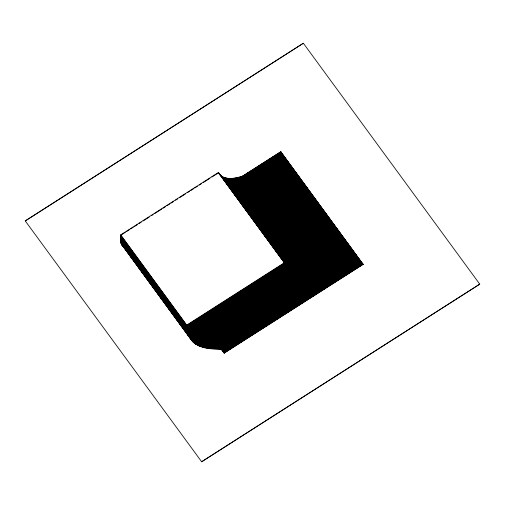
<?xml version="1.0" encoding="UTF-8"?>
<svg xmlns="http://www.w3.org/2000/svg" width="505" height="505" viewBox="0 0 505 505"><rect width="100%" height="100%" fill="white"/><g stroke="black" fill="none" stroke-linecap="round" stroke-linejoin="round"><path stroke-width="0.76" d="M25.25 220.849L303.353 43.247L479.75 284.151L201.647 461.753L25.282 220.956L303.353 43.247M186.793 325.46L186.686 325.138L284.466 262.688L284.574 263.017L186.793 325.46L120.619 234.939L218.406 172.489L288.065 267.511L187.589 331.678L120.354 239.698L187.589 331.678M120.727 235.261L125.347 232.306M126.673 231.46L129.312 229.775M130.637 228.929L133.276 227.244M134.601 226.398L137.24 224.712M139.222 223.444L141.204 222.181M143.186 220.912L149.133 217.118M151.778 215.427L153.097 214.587M154.423 213.741L161.688 209.102M163.008 208.256L165.653 206.57M166.972 205.724L169.617 204.039M170.936 203.193L173.581 201.508M175.563 200.239L177.545 198.97M179.527 197.707L185.474 193.907M187.456 192.645L189.438 191.376M190.757 190.536L193.402 188.845M194.722 188.005L197.367 186.313M199.349 185.051L201.331 183.782M203.313 182.52L209.922 178.297M211.904 177.034L217.851 173.234M227.925 179.199L229.257 178.347L298.79 273.47L192.487 341.355L121.269 243.833M228.727 179.212L230.053 178.366L299.762 273.729L193.011 341.904L121.067 243.334L193.554 342.428L300.753 273.962L230.861 178.36L229.541 179.206M230.362 179.174L231.694 178.328L301.763 274.171L194.109 342.92L192.254 340.389M231.214 179.117L232.54 178.271L302.785 274.354L194.684 343.394L192.822 340.856M232.073 179.035L233.398 178.189L303.821 274.518L195.271 343.842L193.876 341.929M234.73 178.65L236.056 177.804L307.008 274.859L197.114 345.041L197.007 344.713L306.901 274.531M235.633 178.48L236.965 177.627L308.094 274.928L197.752 345.395L196.824 344.126M237.489 178.063L238.814 177.217L310.297 274.998L199.058 346.039L198.951 345.717L310.19 274.676M238.423 177.836L239.749 176.984L311.415 275.004L199.721 346.335L198.793 345.066M239.37 177.577L240.696 176.731L312.538 274.991L200.397 346.607L200.289 346.285L312.431 274.669M240.323 177.299L241.649 176.453L313.662 274.96L201.078 346.859L200.971 346.537L313.561 274.638M241.062 177.085L280.793 151.715L363.259 264.487M241.276 177.015L242.608 176.163L314.798 274.909L201.766 347.099L201.659 346.771L314.691 274.587M242.267 176.491L280.73 151.923L363.019 264.456L224.416 352.97L221.165 348.532M242.242 176.7L280.641 152.15L362.754 264.443L281.216 153.11M242.791 176.491L280.527 152.396L362.464 264.443L280.527 152.396M243.208 176.371L280.748 152.472L280.641 152.15M243.038 176.674L280.231 152.927L361.807 264.487L280.231 152.927M244.174 176.037L246.213 174.705M248.195 173.436L250.183 172.167M252.165 170.898L254.817 169.207M256.805 167.938L262.758 164.131M264.746 162.862L266.735 161.594M268.06 160.748L270.705 159.062M272.031 158.216L274.676 156.525M276.001 155.679L278.653 153.987M244.294 176.043L280.496 152.977L280.395 152.655L362.148 264.456L280.496 152.977M244.47 176.15L279.82 153.514L361.05 264.595L279.82 153.514M245.714 175.462L279.581 153.836L360.633 264.67L279.581 153.836M244.799 176.15L255.65 169.175M257.638 167.912L259.62 166.644M260.946 165.798L263.597 164.106M264.917 163.26L267.568 161.568M269.55 160.3L272.201 158.608M273.527 157.762L276.172 156.077M277.498 155.231L280.142 153.539L280.035 153.211L361.441 264.538L280.142 153.539M246.118 175.431L279.928 153.842M245.878 175.671L279.019 154.505L359.718 264.86L279.019 154.505M246.169 175.639L278.703 154.865L359.219 264.974L278.703 154.865M247.103 175.191L279.416 154.486L279.315 154.164L360.185 264.759L279.416 154.486M247.5 175.084L279.126 154.833M250.259 173.417L252.917 171.725M254.242 170.873L256.9 169.181M258.888 167.906L260.883 166.637M262.871 165.362L269.512 161.127M271.507 159.851L273.495 158.583M275.49 157.307L278.81 155.186M247.721 175.084L278.463 155.559L278.356 155.231L358.702 265.106L225.034 350.47L224.826 349.997L358.051 264.923L277.99 155.616L358.152 265.245L358.051 264.923M249.64 174.099L277.176 156.411L356.984 265.561L224.662 350.06L224.561 349.738M249.565 174.181L278.097 155.938M250.606 173.651L276.267 157.257L355.722 265.914L276.267 157.257M251.837 172.975L277.283 156.739L277.176 156.411M251.843 173.158L276.178 157.573M252.822 172.577L276.374 157.579M253.037 172.634L273.577 159.523L352.143 266.975L222.964 349.473L222.857 349.151L352.042 266.653M273.887 159.29L275.774 157.693L355.053 266.11L275.882 158.014M253.314 172.565L272.971 159.997L351.36 267.208L222.629 349.422L222.522 349.1L351.259 266.886M274.038 159.309L275.263 158.134L354.358 266.312L223.835 349.675L223.728 349.346L354.257 265.99M254.242 172.066L272.34 160.483L350.558 267.454L222.269 349.378L222.168 349.056L350.451 267.126M273.502 159.763L274.72 158.589L353.645 266.526L223.564 349.599L223.463 349.277L353.538 266.204M254.432 172.06L271.696 161.114M256.287 171.031L271.084 161.594M259.816 168.872L262.474 167.174M263.806 166.322L266.463 164.624M267.82 163.835L270.453 162.08M258.472 169.932L261.173 168.146M262.461 167.382L265.157 165.602M266.451 164.838L269.803 162.635M260.94 168.506L269.727 162.793L269.62 162.471L347.131 268.471L269.727 162.793M261.779 167.982L264.715 166.113M186.743 326.255L284.978 263.522L285.085 263.844L186.85 326.577L120.499 235.81L186.85 326.577M186.837 327.341L285.514 264.317L285.622 264.639L186.938 327.663L120.417 236.656L186.938 327.663M186.951 328.389L286.082 265.081L286.19 265.409L187.058 328.711L120.354 237.464L187.058 328.711M187.102 329.411L286.682 265.813L286.783 266.141L187.21 329.733L120.329 238.24L187.21 329.733M187.279 330.396L287.307 266.52L287.408 266.842L187.38 330.718L120.329 238.985L187.38 330.718M187.481 331.356L287.957 267.189L220.83 175.532L220.931 175.86M187.715 332.277L288.639 267.827L221.329 175.929L288.74 268.149L187.816 332.599L120.405 240.386L187.816 332.599M187.974 333.167L289.346 268.433L221.859 176.295L289.447 268.755L188.075 333.496L120.487 241.036L188.075 333.496M188.258 334.032L290.078 269.007L222.415 176.63L290.179 269.329L188.359 334.354L120.594 241.655L188.359 334.354M188.567 334.865L290.836 269.55L222.995 176.933L290.943 269.878L188.668 335.187L120.727 242.242L188.668 335.187M188.902 335.667L291.619 270.068L223.601 177.205L291.726 270.39L189.003 335.989L120.884 242.804L189.003 335.989M292.427 270.554L189.255 336.437L189.362 336.759L292.528 270.876L224.233 177.451L292.528 270.876M293.253 271.008L189.64 337.182L189.747 337.504L293.361 271.33L224.889 177.665L292.894 270.699M294.106 271.438L190.044 337.895L190.151 338.217L294.213 271.759L225.565 177.848L294.213 271.759M294.983 271.835L190.467 338.577L190.574 338.899L295.09 272.157L226.259 178.006L295.09 272.157M295.88 272.201L190.915 339.234L191.023 339.556L295.987 272.523L226.979 178.132L295.987 272.523M296.795 272.542L191.382 339.859L191.49 340.187L296.902 272.864L227.717 178.233L296.435 272.233M297.729 272.858L191.875 340.458L191.976 340.787L297.836 273.18L228.475 178.303L297.836 273.18M298.689 273.142L192.38 341.033L192.487 341.355M299.661 273.407L192.904 341.582L193.011 341.904M300.652 273.641L193.447 342.1L193.554 342.428M194.109 342.92L194.002 342.598L301.655 273.849M302.678 274.032L194.577 343.072L194.684 343.394M303.713 274.196L195.164 343.514L195.271 343.842M304.767 274.329L195.77 343.937L195.871 344.258L304.868 274.651L234.269 178.082L304.868 274.651M305.828 274.442L196.382 344.341L196.489 344.662L305.935 274.764L235.16 177.956L305.935 274.764M307.987 274.6L197.644 345.066L197.752 345.395M309.085 274.651L198.295 345.401L198.402 345.729L309.193 274.973L237.887 177.432L309.193 274.973M311.307 274.682L199.62 346.007L199.721 346.335M315.833 274.518L202.347 346.992L202.454 347.314L315.941 274.84L243.568 175.854L315.941 274.84M316.976 274.436L203.042 347.194L203.149 347.516L317.083 274.758L244.534 175.525L317.083 274.758M318.125 274.335L203.742 347.383L203.85 347.705L318.226 274.657L245.506 175.184L318.226 274.657M319.274 274.221L204.443 347.554L204.55 347.876L319.375 274.543L246.472 174.831L319.375 274.543M320.423 274.089L205.144 347.705L205.251 348.033L320.523 274.411L247.45 174.459L320.523 274.411M321.571 273.944L205.844 347.85L205.952 348.172L321.679 274.265L248.422 174.073L321.679 274.265M322.72 273.786L206.545 347.977L206.652 348.305L322.828 274.108L249.394 173.669L322.828 274.108M323.869 273.615L207.246 348.097L207.353 348.418L323.97 273.944L250.36 173.259L323.97 273.944M325.012 273.432L207.94 348.197L208.047 348.526L325.119 273.76L251.332 172.836L251.439 173.158M326.154 273.243L208.634 348.292L208.742 348.614L326.262 273.565L252.298 172.401L326.262 273.565M327.291 273.041L209.323 348.374L209.43 348.702L327.398 273.363L253.257 171.952L327.398 273.363M328.427 272.826L328.528 273.148L254.211 171.498L328.427 272.826L210.011 348.45L210.112 348.772L329.55 272.605L255.164 171.037L329.658 272.927L210.793 348.835L210.686 348.513M330.674 272.372L211.355 348.57L211.462 348.892L330.775 272.694L256.104 170.564L330.775 272.694M331.785 272.132L212.024 348.62L212.125 348.942L331.892 272.46L257.039 170.084L331.892 272.46M332.89 271.892L332.997 272.214L257.967 169.598L332.89 271.892L212.674 348.658L212.782 348.987L333.982 271.639L258.882 169.106L334.089 271.961L213.426 349.018L213.325 348.696M335.067 271.381L335.175 271.709L259.791 168.607L335.067 271.381L213.956 348.728L214.063 349.05L336.141 271.122L260.687 168.102L336.248 271.444L214.688 349.075L214.581 348.753M337.201 270.857L337.308 271.179L261.571 167.597L337.201 270.857L215.199 348.772L215.3 349.1L338.255 270.592L262.448 167.086L338.356 270.914L338.255 270.592M339.291 270.32L339.398 270.642L263.307 166.574L339.291 270.32L215.906 349.119L215.799 348.791M340.313 270.049L340.42 270.371L264.153 166.063L340.313 270.049L216.493 349.132L216.386 348.81M341.317 269.777L341.424 270.099L264.98 165.545L341.317 269.777L217.068 349.144L216.961 348.822M342.314 269.5L342.415 269.822L265.794 165.034L342.314 269.5L217.623 349.157L217.522 348.835M218.589 348.86L218.697 349.182L343.394 269.55L266.596 164.516L343.286 269.228L218.173 349.17L218.065 348.848M343.886 268.641L267.379 164.005L344.252 268.957L219.101 348.873L219.208 349.201L345.193 268.685L268.142 163.487L345.3 269.007L345.193 268.685M220.073 348.911L220.18 349.233L346.222 268.736L268.894 162.976L346.114 268.414L219.707 349.214L219.599 348.892M347.023 268.149L220.534 348.93L220.634 349.252L347.907 267.89L270.333 161.966L348.014 268.212L221.076 349.277L220.969 348.955M348.778 267.631L221.386 348.98L221.493 349.308L348.886 267.953L271.021 161.467L348.886 267.953M349.624 267.379L221.79 349.018L221.891 349.34L349.731 267.7L271.69 160.975L349.731 267.7M352.799 266.425L223.172 349.208L223.273 349.529L352.907 266.747L274.158 159.05L352.44 266.11M354.946 265.788L223.974 349.428L224.075 349.757L356.259 265.409L276.734 156.828L356.366 265.731L356.259 265.409M355.615 265.592L224.188 349.523L224.296 349.845L356.883 265.232M357.477 265.075L357.584 265.396L277.599 156.007L357.477 265.075L224.491 349.952L224.384 349.624M358.594 264.778L224.813 350.186L224.706 349.864M224.933 350.319L359.118 264.652M225.047 350.476L359.61 264.538M360.078 264.437L225.066 350.659L225.167 351.183L223.633 349.157M225.06 350.855L360.526 264.349M360.942 264.273L225.034 351.07L225.135 351.392L223.74 349.485M223.223 349.081L225.085 351.619L224.977 351.297L361.334 264.21M223.141 349.315L225.003 351.859L224.895 351.537L361.7 264.166M222.572 348.949L224.895 352.111L224.788 351.789L362.047 264.134M222.901 349.845L224.763 352.383L224.656 352.061L362.363 264.115M222.269 349.485L224.599 352.667L224.498 352.345L362.647 264.115M224.416 352.97L224.315 352.648L362.912 264.134M224.207 353.285L224.1 352.963L363.152 264.159M363.019 264.456L280.73 151.923M278.463 155.559L358.702 265.106M277.283 156.739L356.984 265.561M275.364 158.456L354.358 266.312M274.827 158.911L353.645 266.526M352.143 266.975L273.577 159.523M351.36 267.208L272.971 159.997M350.558 267.454L272.34 160.483M251.9 173.789L325.119 273.76M314.798 274.909L242.608 176.163M313.662 274.96L241.649 176.453M312.538 274.991L240.696 176.731M240.323 177.943L311.415 275.004M310.297 274.998L238.814 177.217M308.094 274.928L236.965 177.627M306.541 274.221L236.056 177.804M303.821 274.518L233.398 178.189M302.785 274.354L232.54 178.271M301.763 274.171L231.694 178.328M300.753 273.962L230.861 178.36M299.762 273.729L230.053 178.366M298.79 273.47L229.257 178.347M287.408 266.842L218.406 172.489M286.783 266.141L218.734 173.076M224.068 349.031L225.148 350.798L223.753 348.892M223.885 348.917L225.104 350.628M223.664 348.949L225.173 350.981M223.582 349.391L224.977 351.297M223.033 348.993L224.895 351.537M222.932 349.258L224.788 351.789M222.793 349.523L224.656 352.061M222.168 349.163L224.498 352.345M221.992 349.479L224.315 352.648M220.843 348.513L224.1 352.963M221.884 350.11L223.74 352.654M202.915 346.436L203.85 347.705M120.619 234.939L186.686 325.138M197.468 344.454L198.402 345.729M195.555 343.394L196.489 344.662M194.943 342.996L195.871 344.258M193.074 341.336L194.002 342.598M190.404 337.864L191.332 339.126M191.976 340.787L121.497 244.306M479.75 284.151L201.647 461.753M347.907 267.89L348.014 268.212M346.114 268.414L346.222 268.736M344.252 268.957L344.353 269.279M343.286 269.228L343.394 269.55M336.141 271.122L336.248 271.444M333.982 271.639L334.089 271.961M329.55 272.605L329.658 272.927M280.793 151.715L280.9 152.037M291.619 270.068L291.726 270.39M290.836 269.55L290.943 269.878M290.078 269.007L290.179 269.329M289.346 268.433L289.447 268.755M288.639 267.827L288.74 268.149M287.957 267.189L288.065 267.511M239.749 176.984L239.856 177.305M220.35 175.109L220.458 175.431M219.902 174.648L220.01 174.97M219.486 174.156L219.593 174.477M219.094 173.632L219.202 173.954M123.296 246.541L123.403 246.869M122.949 246.238L123.056 246.56M122.62 245.91L122.728 246.232M122.311 245.55L122.412 245.872M122.021 245.165L122.122 245.487M121.749 244.748L121.85 245.07"/></g></svg>
